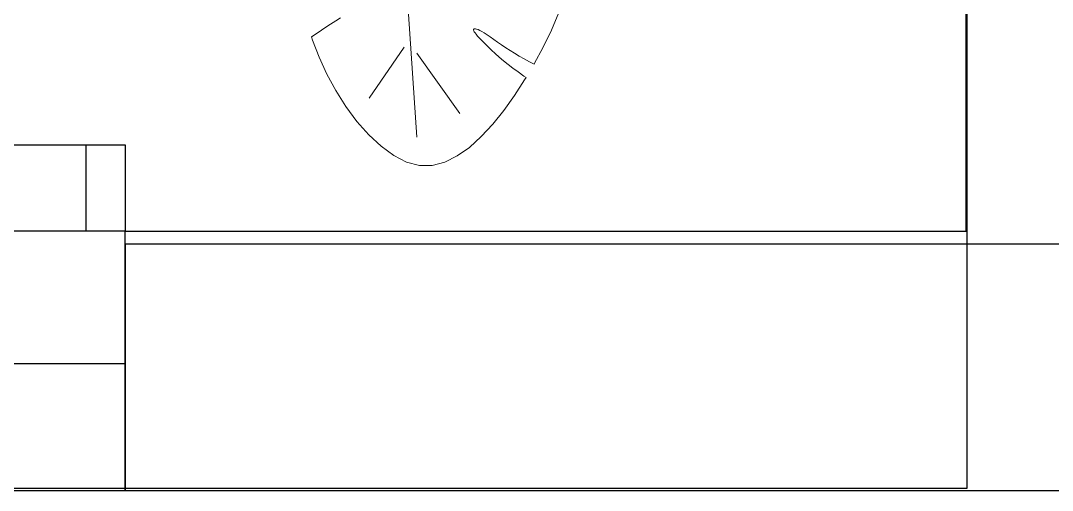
# Model space of a CAD drawing. Header units: inches. Extents: x -950 to 862, y -108 to 714.
# Drawn here: x 610.06 to 645.95, y -107.67 to -91.31 of the extents above; entities that cross this region are included whole.
import ezdxf

# ---------------------------------------------------------------- set-up
doc = ezdxf.new("R2010")
doc.units = ezdxf.units.IN
doc.linetypes.add('DASHED', pattern=[0.75, 0.5, -0.25])
for name, color, linetype, lineweight in [('BLINDS', 55, 'Continuous', 25), ('CARPET FLOORING', 254, 'Continuous', 15), ('CEILING-GYPSUM', 83, 'DASHED', 15), ('DECORATIVES', 252, 'Continuous', 18), ('FACADE WALL', 250, 'Continuous', 25), ('WALLPAPER_BREAKOUT', 6, 'Continuous', 25), ('WALLPAPER_DININGROOM', 6, 'Continuous', 25)]:
    doc.layers.add(name, color=color, linetype=linetype, lineweight=lineweight)
for name, color, linetype in [('GYPSUM PARTITION', 7, 'Continuous'), ('PLANNER', 7, 'Continuous'), ('Window', 140, 'Continuous')]:
    doc.layers.add(name, color=color, linetype=linetype)

# ---------------------------------------------------------------- blocks, each defined once
blk = doc.blocks.new('BLINDS- WAITING AREA')
at = {"layer": 'BLINDS'}
for points in [[(5402.165, -216.933), (5561.841, -216.934), (5561.841, -219.934), (5402.165, -219.933)], [(5560.49, -216.934), (5561.841, -216.934), (5561.841, -219.934), (5560.49, -219.934)]]:
    blk.add_lwpolyline(points, close=True, dxfattribs=at)
blk = doc.blocks.new('PLANTER  - BIG')
at = {"layer": 'DECORATIVES'}
for p, q in [((-2.068, -10.34), (-1.77, -14.616)), ((2.909, -10.888), (3.168, -10.282)), ((-4.772, -10.682), (-4.971, -10.815)), ((-4.594, -10.565), (-4.772, -10.682)), ((-4.43, -10.461), (-4.594, -10.565)), ((-5.202, -10.97), (-5.439, -11.129)), ((-4.971, -10.815), (-5.202, -10.97)), ((0.198, -10.89), (0.199, -10.872)), ((0.205, -10.914), (0.198, -10.89)), ((0.199, -10.872), (0.206, -10.859)), ((0.222, -10.945), (0.205, -10.914)), ((0.206, -10.859), (0.22, -10.85)), ((0.22, -10.85), (0.241, -10.845)), ((0.25, -10.985), (0.222, -10.945)), ((0.241, -10.845), (0.27, -10.846)), ((0.289, -11.034), (0.25, -10.985)), ((0.27, -10.846), (0.307, -10.855)), ((0.342, -11.095), (0.289, -11.034)), ((0.307, -10.855), (0.355, -10.872)), ((0.41, -11.169), (0.342, -11.095)), ((0.355, -10.872), (0.414, -10.899)), ((0.414, -10.899), (0.485, -10.937)), ((0.485, -10.937), (0.57, -10.987)), ((0.57, -10.987), (0.668, -11.052)), ((0.668, -11.052), (0.779, -11.127)), ((2.622, -11.483), (2.909, -10.888)), ((-5.439, -11.129), (-5.404, -11.242)), ((-5.404, -11.242), (-5.176, -11.835)), ((0.492, -11.256), (0.41, -11.169)), ((0.589, -11.356), (0.492, -11.256)), ((0.699, -11.465), (0.589, -11.356)), ((0.821, -11.582), (0.699, -11.465)), ((0.779, -11.127), (0.901, -11.212)), ((0.901, -11.212), (1.034, -11.304)), ((1.034, -11.304), (1.174, -11.401)), ((1.174, -11.401), (1.321, -11.501)), ((2.31, -12.062), (2.622, -11.483)), ((-5.176, -11.835), (-4.905, -12.42)), ((-2.22, -11.486), (-3.435, -13.264)), ((-1.778, -11.691), (-0.274, -13.792)), ((0.954, -11.705), (0.821, -11.582)), ((1.095, -11.832), (0.954, -11.705)), ((1.245, -11.96), (1.095, -11.832)), ((1.321, -11.501), (1.473, -11.601)), ((1.473, -11.601), (1.629, -11.698)), ((1.629, -11.698), (1.788, -11.793)), ((1.788, -11.793), (1.957, -11.888)), ((1.401, -12.088), (1.245, -11.96)), ((1.565, -12.216), (1.401, -12.088)), ((1.957, -11.888), (2.144, -11.99)), ((2.144, -11.99), (2.302, -12.075)), ((2.302, -12.075), (2.31, -12.062)), ((-4.905, -12.42), (-4.591, -12.996)), ((1.745, -12.347), (1.565, -12.216)), ((1.952, -12.489), (1.745, -12.347)), ((2.027, -12.538), (1.952, -12.489)), ((1.975, -12.624), (2.027, -12.538)), ((1.621, -13.166), (1.975, -12.624)), ((-4.591, -12.996), (-4.24, -13.55)), ((1.251, -13.683), (1.621, -13.166)), ((-4.24, -13.55), (-3.857, -14.068)), ((0.865, -14.165), (1.251, -13.683)), ((-3.857, -14.068), (-3.448, -14.535)), ((0.466, -14.599), (0.865, -14.165)), ((-3.448, -14.535), (-3.02, -14.936)), ((0.055, -14.972), (0.466, -14.599)), ((-3.02, -14.936), (-2.579, -15.257)), ((-0.367, -15.271), (0.055, -14.972)), ((-2.579, -15.257), (-2.131, -15.484)), ((-0.798, -15.484), (-0.367, -15.271)), ((-2.131, -15.484), (-1.682, -15.601)), ((-1.682, -15.601), (-1.237, -15.598)), ((-1.237, -15.598), (-0.798, -15.484))]:
    blk.add_line(p, q, dxfattribs=at)
blk = doc.blocks.new('LoungeArea')
at = {"layer": 'WALLPAPER_DININGROOM'}
blk.add_lwpolyline([(444.989, 209.223), (642.969, 209.223), (642.969, -107.599), (444.989, -107.599)], close=True, dxfattribs=at)

msp = doc.modelspace()

# ---------------------------------------------------------------- linework, layer by layer
at = {"layer": 'CARPET FLOORING'}
msp.add_lwpolyline([(480.247, 312.872), (480.232, 255.471), (510.818, 255.51), (510.828, 203.127), (453.952, 203.116), (453.952, -98.642), (642.969, -98.643), (642.969, 33.645), (630.865, 33.645), (630.861, 48.742), (645.959, 48.742), (645.959, 45.7), (815.464, 45.76), (815.464, 185.147), (746.955, 185.147), (698.052, 231.459), (700.128, 233.656), (613.177, 315.918), (611.975, 312.898), (480.247, 312.933)], close=True, dxfattribs=at)
at = {"layer": 'CEILING-GYPSUM'}
msp.add_lwpolyline([(510.828, 203.127), (453.952, 203.116), (454.015, -98.642), (642.943, -98.642), (642.969, 33.645), (630.865, 33.645), (630.862, 48.742), (815.464, 48.78), (815.433, 185.147), (746.974, 185.129), (611.975, 312.898), (480.249, 312.87), (480.232, 255.471), (510.818, 255.463)], close=True, dxfattribs=at)
at = {"layer": 'FACADE WALL'}
for points in [[(454.015, -107.669), (613.69, -107.669), (613.69, -98.642), (454.015, -98.642)], [(613.69, -107.669), (649.5, -107.669), (649.5, -99.094), (613.69, -99.094)]]:
    msp.add_lwpolyline(points, close=True, dxfattribs=at)
at = {"layer": 'GYPSUM PARTITION'}
msp.add_lwpolyline([(642.969, 48.742), (642.969, -98.643)], dxfattribs=at)
at = {"layer": 'WALLPAPER_BREAKOUT'}
msp.add_lwpolyline([(613.69, -98.642), (642.943, -98.642), (642.943, 33.645), (630.865, 33.645), (630.865, 48.742)], dxfattribs=at)
at = {"layer": 'Window'}
msp.add_lwpolyline([(454.015, -103.256), (613.69, -103.256)], dxfattribs=at)

# ---------------------------------------------------------------- block references
at = {"layer": 'BLINDS'}
msp.add_blockref('BLINDS- WAITING AREA', (-4948.15, 121.292), dxfattribs=at)
at = {"layer": 'DECORATIVES'}
msp.add_blockref('PLANTER  - BIG', (625.614, -80.753), dxfattribs=at)
at = {"layer": 'PLANNER'}
msp.add_blockref('LoungeArea', (0, 0), dxfattribs=at)

doc.saveas('drawing.dxf')
